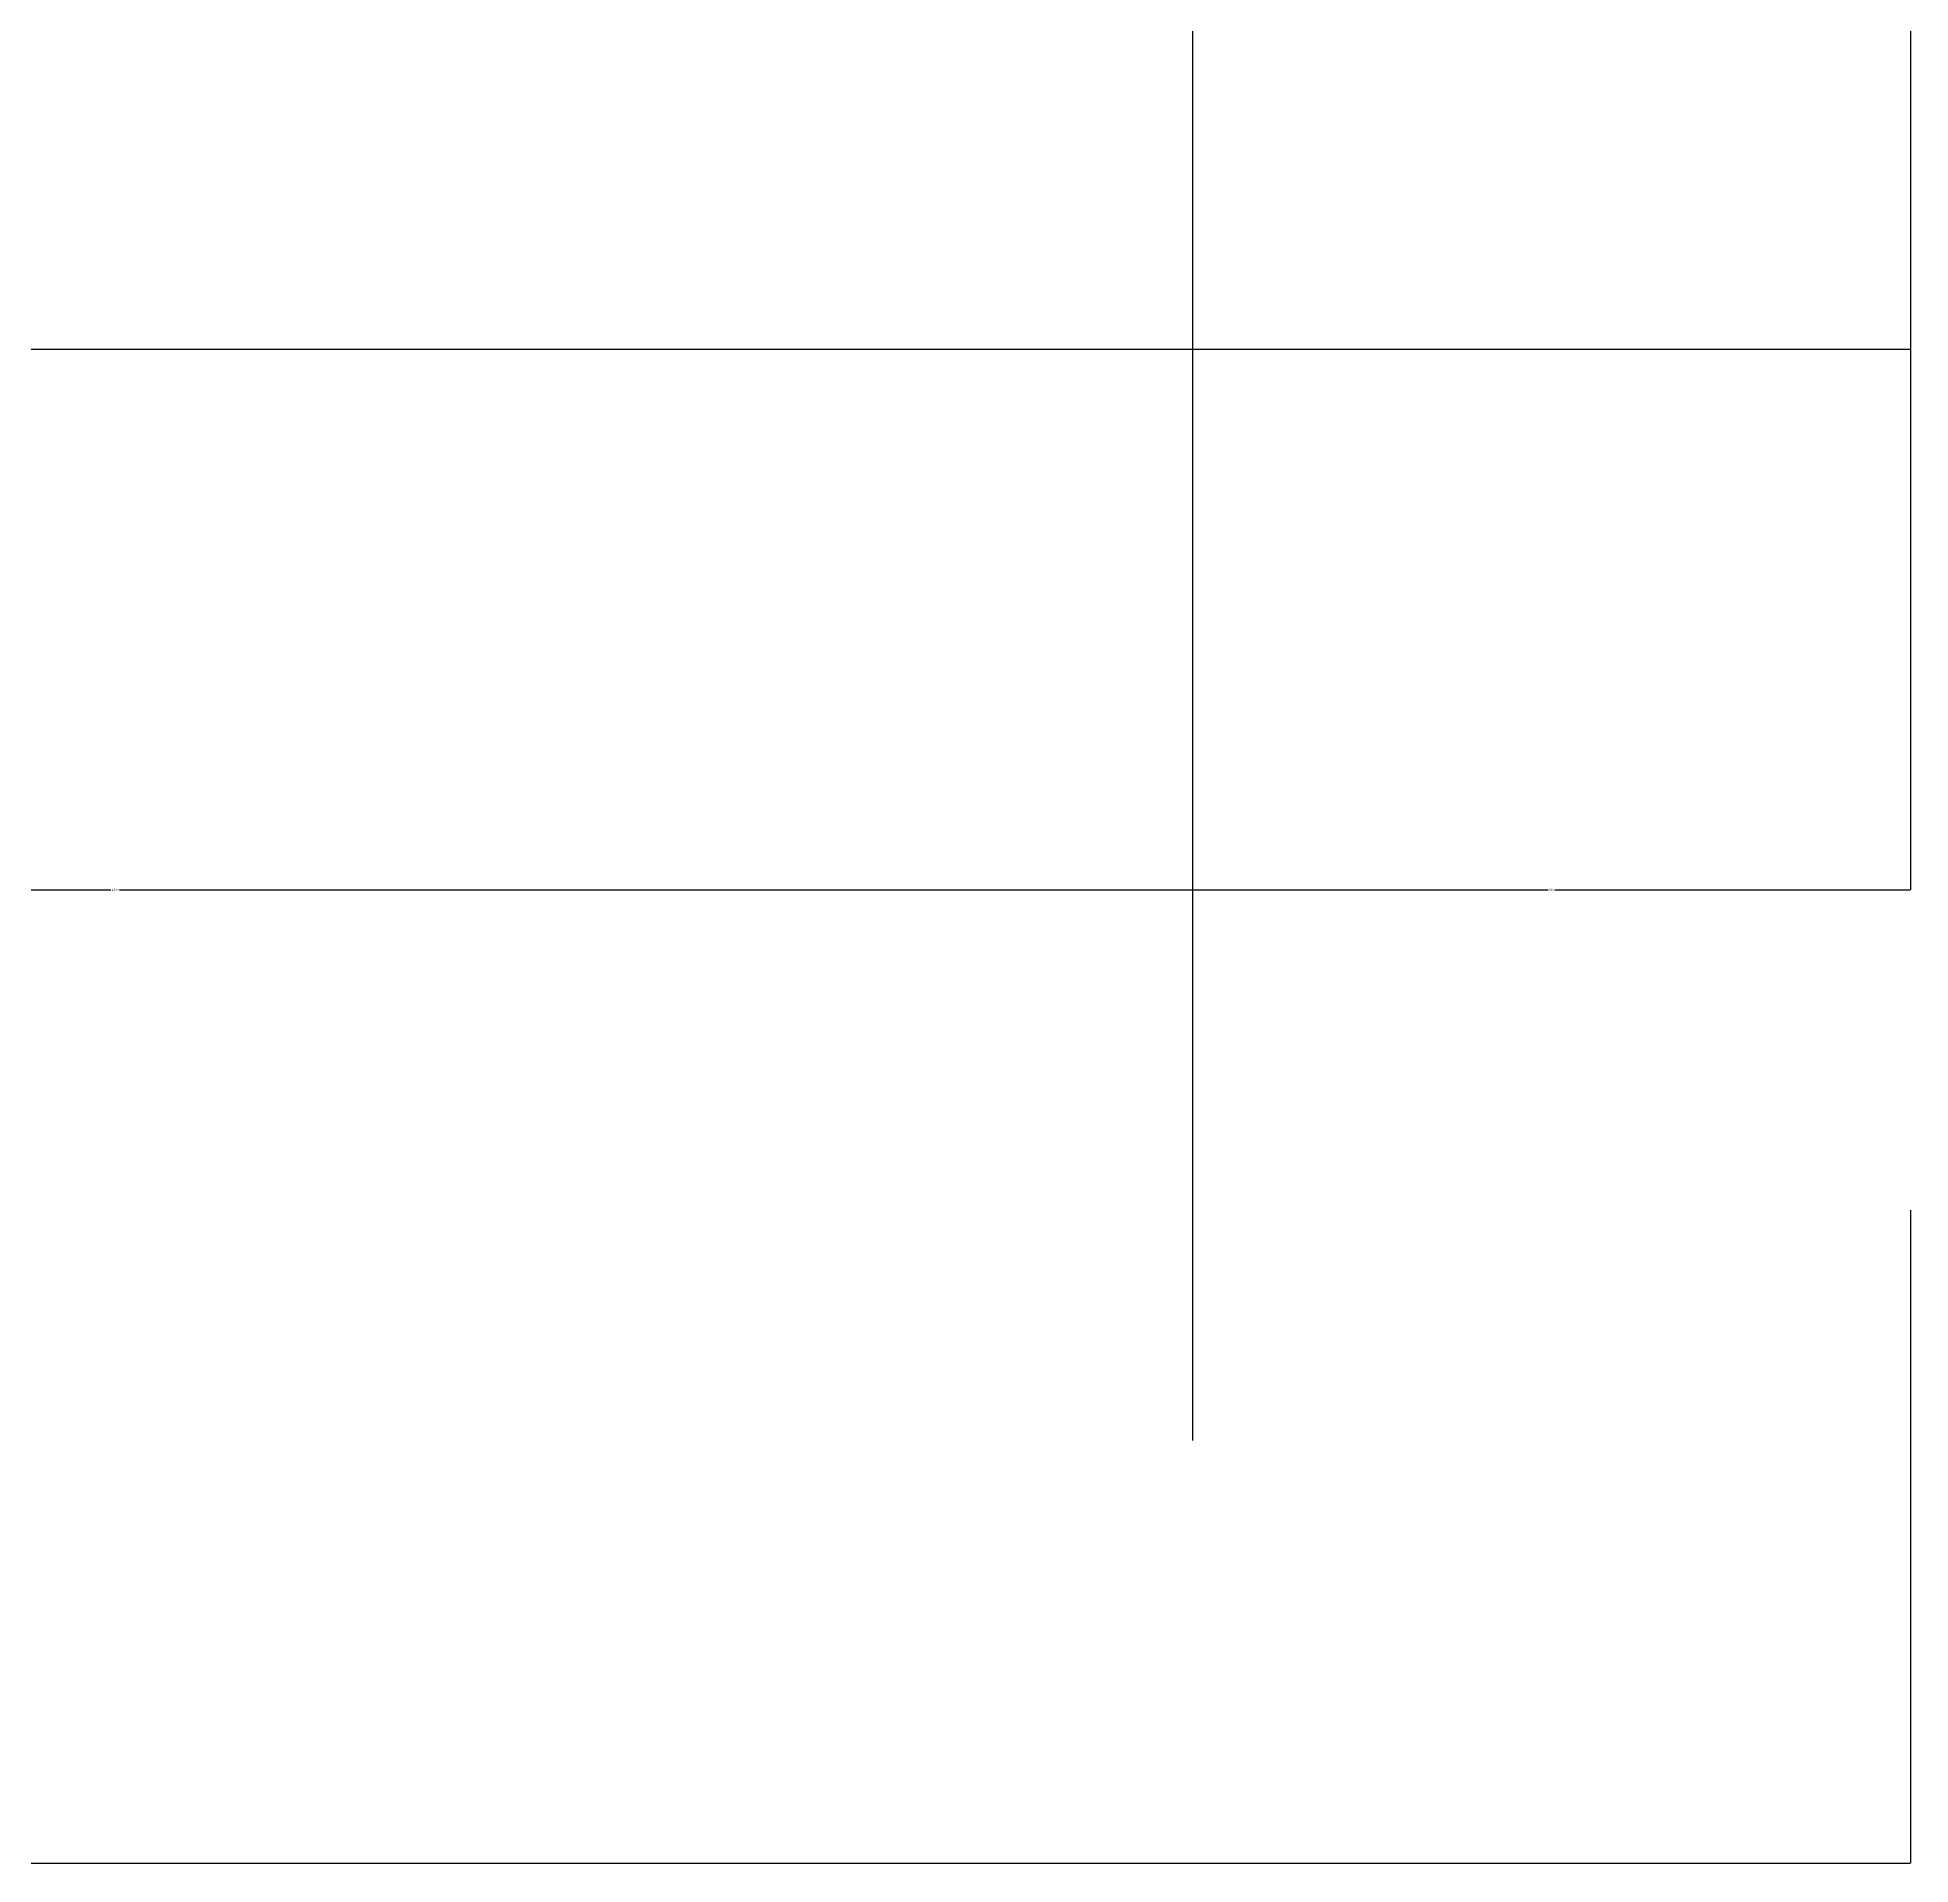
# Model space of a CAD drawing. Header units: metres. Extents: x 4568 to 182545, y -86951 to 35529.
# Drawn here: x 27666 to 28542, y -69591 to -68736 of the extents above; entities that cross this region are included whole.
import ezdxf

# ---------------------------------------------------------------- set-up
doc = ezdxf.new("R2010")
doc.units = ezdxf.units.M
for name, color, linetype in [('AXIS', 9, 'Continuous'), ('CCX', 7, 'Continuous'), ('LIS', 2, 'Continuous')]:
    doc.layers.add(name, color=color, linetype=linetype)
doc.dimstyles.get("Standard").update_dxf_attribs({"dimtxt": 2.5, "dimasz": 2.5, "dimexe": 1.25, "dimexo": 0.625, "dimtad": 1, "dimcen": 2.5, "dimazin": 3, "dimtfac": 1, "dimtmove": 0, "dimatfit": 3})

# ---------------------------------------------------------------- blocks, each defined once
blk = doc.blocks.new('_CLOSEDFILLED')
at = {"color": 0, "linetype": 'BYBLOCK'}
blk.add_solid([(-1, 0.2), (0, 0), (-1, -0.2)], dxfattribs=at)
blk = doc.blocks.new('*D504')
for p, q in [((25852.94, -69284.83), (25852.94, -69590.36)), ((28542.33, -69284.83), (28542.33, -69590.36)), ((25853.19, -69590.36), (27195.635, -69590.36)), ((27199.635, -69590.36), (28542.08, -69590.36))]:
    blk.add_line(p, q)
at = {"layer": 'Defpoints'}
for p in [(25852.94, -69284.83), (28542.33, -69284.83), (25852.94, -69590.36)]:
    blk.add_point(p, dxfattribs=at)
at = {"xscale": 0.25, "yscale": 0.25, "rotation": 180}
blk.add_blockref('_CLOSEDFILLED', (25852.94, -69590.36), dxfattribs=at)
at = {"xscale": 0.25, "yscale": 0.25}
blk.add_blockref('_CLOSEDFILLED', (28542.33, -69590.36), dxfattribs=at)
at = {"insert": (27197.635, -69590.36), "char_height": 1, "attachment_point": 5}
blk.add_mtext('4000', dxfattribs=at)
blk = doc.blocks.new('*D520')
for p, q in [((27197.63, -68881.73), (27197.63, -69134.83)), ((28206.16, -68881.73), (28206.16, -69134.83)), ((27197.88, -69134.83), (27699.895, -69134.83)), ((27703.895, -69134.83), (28205.91, -69134.83))]:
    blk.add_line(p, q)
at = {"layer": 'Defpoints'}
for p in [(27197.63, -68881.73), (28206.16, -68881.73), (27197.63, -69134.83)]:
    blk.add_point(p, dxfattribs=at)
at = {"layer": 'CCX', "xscale": 0.25, "yscale": 0.25, "rotation": 180}
blk.add_blockref('_CLOSEDFILLED', (27197.63, -69134.83), dxfattribs=at)
at = {"layer": 'CCX', "xscale": 0.25, "yscale": 0.25}
blk.add_blockref('_CLOSEDFILLED', (28206.16, -69134.83), dxfattribs=at)
at = {"layer": 'CCX', "insert": (27701.895, -69134.83), "char_height": 1, "attachment_point": 5}
blk.add_mtext('1500', dxfattribs=at)
blk = doc.blocks.new('*D521')
for p, q in [((28206.16, -68881.73), (28206.16, -69134.83)), ((28542.33, -68881.73), (28542.33, -69134.83)), ((28206.41, -69134.83), (28372.745, -69134.83)), ((28375.745, -69134.83), (28542.08, -69134.83))]:
    blk.add_line(p, q)
at = {"layer": 'Defpoints'}
for p in [(28206.16, -68881.73), (28542.33, -68881.73), (28206.16, -69134.83)]:
    blk.add_point(p, dxfattribs=at)
at = {"layer": 'CCX', "xscale": 0.25, "yscale": 0.25, "rotation": 180}
blk.add_blockref('_CLOSEDFILLED', (28206.16, -69134.83), dxfattribs=at)
at = {"layer": 'CCX', "xscale": 0.25, "yscale": 0.25}
blk.add_blockref('_CLOSEDFILLED', (28542.33, -69134.83), dxfattribs=at)
at = {"layer": 'CCX', "insert": (28374.245, -69134.83), "char_height": 1, "attachment_point": 5}
blk.add_mtext('500', dxfattribs=at)

msp = doc.modelspace()

# ---------------------------------------------------------------- linework, layer by layer
at = {"layer": 'AXIS'}
msp.add_line((28206.16, -67200.86), (28206.16, -69392.52), dxfattribs=at)
at = {"layer": 'LIS'}
for p in [(28542.33, -67200.86), (25852.94, -68881.73)]:
    msp.add_line(p, (28542.33, -68881.73), dxfattribs=at)

# ---------------------------------------------------------------- dimensions: what is measured, and where the dimension line sits
dim = msp.add_linear_dim(base=(25852.94, -69590.36), p1=(25852.94, -69284.83), p2=(28542.33, -69284.83), text='4000', dimstyle='Standard')
dim.commit()
dim.dimension.update_dxf_attribs({"geometry": '*D504', "text_midpoint": (27197.635, -69590.36)})
at = {"layer": 'CCX'}
for base, p1, p2, text, picture, middle in [((27197.63, -69134.83), (27197.63, -68881.73), (28206.16, -68881.73), '1500', '*D520', (27701.895, -69134.83)), ((28206.16, -69134.83), (28206.16, -68881.73), (28542.33, -68881.73), '500', '*D521', (28374.245, -69134.83))]:
    dim = msp.add_linear_dim(base=base, p1=p1, p2=p2, text=text, dimstyle='Standard', dxfattribs=at)
    dim.commit()
    dim.dimension.update_dxf_attribs({"geometry": picture, "text_midpoint": middle})

doc.saveas('drawing.dxf')
